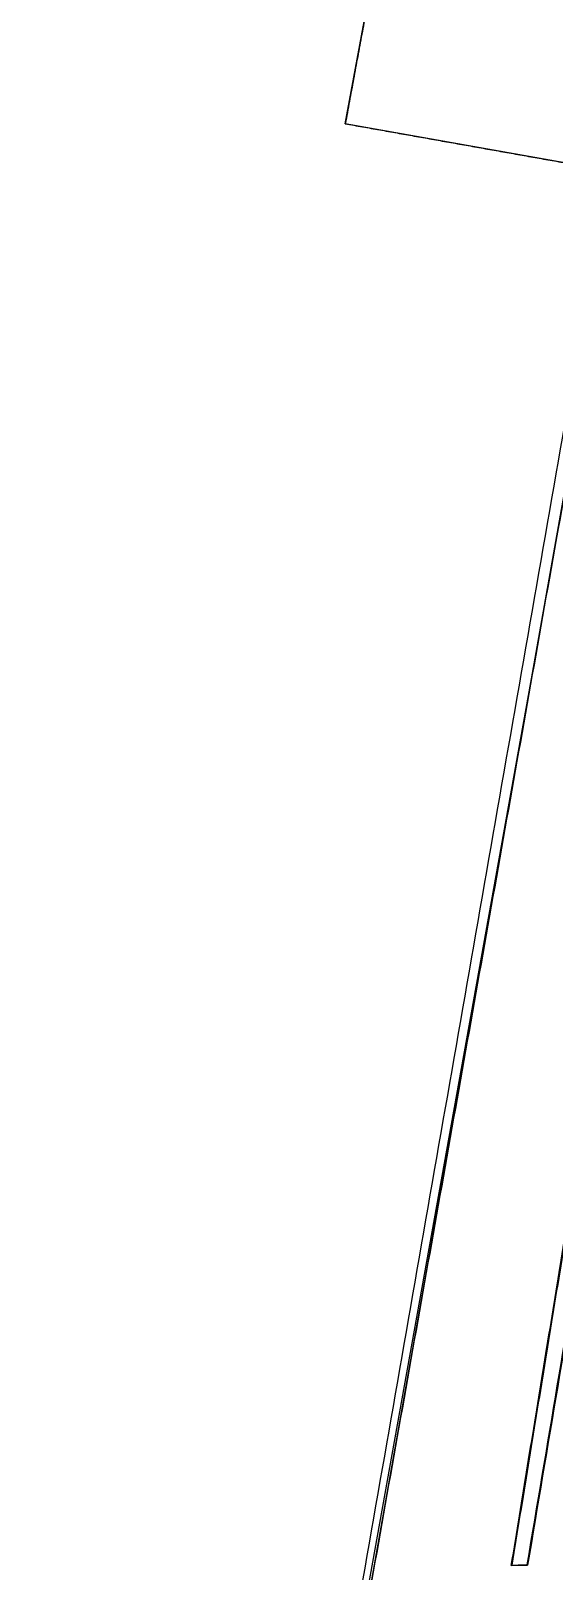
# Model space of a CAD drawing. Header units: millimetres. Extents: x -30345 to 58728, y -138367 to 131916.
# Drawn here: x 907 to 12213, y -46040 to -12768 of the extents above; entities that cross this region are included whole.
import ezdxf

# ---------------------------------------------------------------- set-up
doc = ezdxf.new("R2010")
doc.units = ezdxf.units.MM
for name, color, linetype, true_color in [('maps$Gleise', 7, 'Continuous', 0x000000), ('maps$green', 7, 'Continuous', 0x9aac92), ('maps$strasse', 7, 'Continuous', 0x6c6c6c)]:
    doc.layers.add(name, color=color, linetype=linetype, true_color=true_color)

msp = doc.modelspace()

# ---------------------------------------------------------------- linework, layer by layer
at = {"layer": 'maps$Gleise'}
msp.add_line((39926.134, 130129.565, -628.803), (-7782.047, -135227.478, -628.803), dxfattribs=at)
at = {"layer": 'maps$green'}
for points in [[(-23891.158, -118745.243), (-11447.857, -50313.807), (995.444, 18117.628)], [(18773.955, 15003.107), (6760.925, -53761.748), (-5252.105, -122526.603)]]:
    msp.add_open_spline(points, degree=2, dxfattribs=at)
at = {"layer": 'maps$strasse'}
for points in [[(-332.6, -123082.977), (-3351.9, -122746.096), (-5252.105, -122526.603), (13661.117, -15835.498), (7700.935, -14775.702), (9127.324, -7048.602), (14971.127, -7835.995), (18773.955, 15003.107), (995.444, 18117.628), (1608.691, 21496.021), (19396.022, 18731.057), (29822.035, 80934.8), (33925.801, 80298.101)], [(17051.5, -10624.449), (10843.905, -9860.814), (10755.776, -10688.875), (16918.943, -11435.971), (11286.511, -45918.193), (11638.086, -45912.442), (32474.955, 77789.328), (30973.727, 78041.542), (30782.549, 76903.61), (31600.696, 76766.157), (21632.491, 17433.49), (18928.17, 17730.572), (18988.954, 18501.779), (17861.098, 18631.462), (17604.063, 16169.797), (18685.827, 16061.689), (18802.114, 17028.386), (21519.155, 16726.909)]]:
    msp.add_lwpolyline(points, close=True, dxfattribs=at)
for points in [[(-23891.158, -118745.243), (-11274.118, -49358.336), (1342.922, 20028.572), (4308.367, 36401.539), (7273.812, 52774.506), (11399.828, 77585.301), (15525.844, 102396.097)], [(-23891.158, -118745.243, 10), (-11274.118, -49358.336, 10), (1342.922, 20028.572, 10), (4308.367, 36401.539, 10), (7273.812, 52774.506, 10), (11399.828, 77585.301, 10), (15525.844, 102396.097, 10)]]:
    msp.add_open_spline(points, degree=2, knots=[-4182079.360436739, -4182079.360436739, -4182079.360436739, -4041029.969537667, -4041029.969537667, -4007751.273271978, -4007751.273271978, -3957448.208198916, -3957448.208198916, -3957448.208198916], dxfattribs=at)
for points in [[(11608.467, -124320.562), (30953.119, -16723.929), (50297.771, 90872.705)], [(11608.467, -124320.562, -100), (30953.119, -16723.929, -100), (50297.771, 90872.705, -100)], [(-332.6, -123082.977), (16796.6, -21392.438), (33925.801, 80298.101)], [(-332.6, -123082.977, 100), (16796.6, -21392.438, 100), (33925.801, 80298.101, 100)], [(11629.606, -45902.579, 50), (22046.519, 15939.272, 50), (32463.432, 77781.123, 50)], [(11629.606, -45902.579, 100), (22046.519, 15939.272, 100), (32463.432, 77781.123, 100)], [(32474.955, 77789.328, 50), (22056.52, 15938.443, 50), (11638.086, -45912.442, 50)], [(32474.955, 77789.328, 100), (22056.52, 15938.443, 100), (11638.086, -45912.442, 100)], [(9127.324, -7048.602), (8414.13, -10912.152), (7700.935, -14775.702)], [(9127.324, -7048.602, 100), (8414.13, -10912.152, 100), (7700.935, -14775.702, 100)], [(11286.511, -45918.193, 50), (14102.727, -28677.082, 50), (16918.943, -11435.971, 50)], [(11286.511, -45918.193, 100), (14102.727, -28677.082, 100), (16918.943, -11435.971, 100)], [(16930.492, -11427.298, 50), (14114.4, -28667.648, 50), (11298.308, -45907.999, 50)], [(16930.492, -11427.298, 100), (14114.4, -28667.648, 100), (11298.308, -45907.999, 100)], [(7700.935, -14775.702), (7700.935, -14775.702, 50), (7700.935, -14775.702, 100)], [(7700.935, -14775.702), (10681.026, -15305.6), (13661.117, -15835.498)], [(7700.935, -14775.702, 100), (10681.026, -15305.6, 100), (13661.117, -15835.498, 100)], [(13661.117, -15835.498), (4204.506, -69181.051), (-5252.105, -122526.603)], [(13661.117, -15835.498, 100), (4204.506, -69181.051, 100), (-5252.105, -122526.603, 100)], [(11638.086, -45912.442, 50), (11462.298, -45915.317, 50), (11286.511, -45918.193, 50)], [(11638.086, -45912.442, 100), (11462.298, -45915.317, 100), (11286.511, -45918.193, 100)], [(11298.308, -45907.999, 50), (11463.957, -45905.289, 50), (11629.606, -45902.579, 50)], [(11298.308, -45907.999, 100), (11463.957, -45905.289, 100), (11629.606, -45902.579, 100)], [(11298.308, -45907.999, 50), (11298.308, -45907.999, 75), (11298.308, -45907.999, 100)], [(11629.606, -45902.579, 50), (11629.606, -45902.579, 75), (11629.606, -45902.579, 100)], [(11638.086, -45912.442, 100), (11638.086, -45912.442, 75), (11638.086, -45912.442, 50)], [(11286.511, -45918.193, 100), (11286.511, -45918.193, 75), (11286.511, -45918.193, 50)]]:
    msp.add_open_spline(points, degree=2, dxfattribs=at)

doc.saveas('drawing.dxf')
